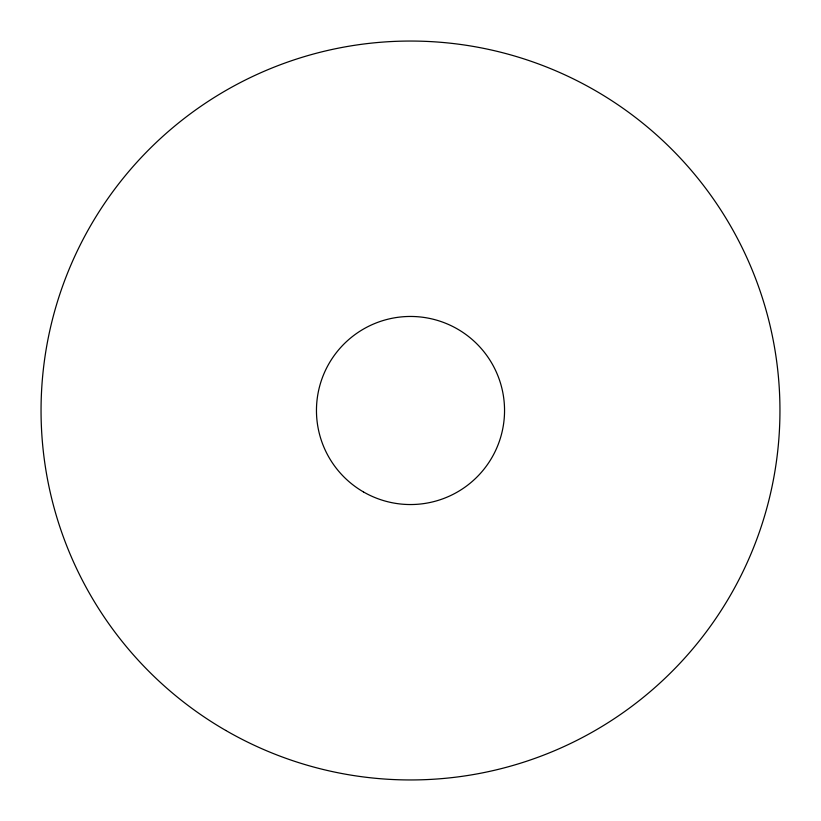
<?xml version="1.0" encoding="UTF-8"?>
<svg xmlns="http://www.w3.org/2000/svg" width="821" height="821" viewBox="0 0 821 821"><rect width="100%" height="100%" fill="white"/><g stroke="black" fill="none" stroke-linecap="round" stroke-linejoin="round"><path stroke-width="1.23" d="M225.775 730.454A369.45 369.45 0 0 0 779.95 410.5A369.45 369.45 0 0 0 225.775 90.546A369.45 369.45 0 0 0 225.775 730.454M363.477 491.943A94.046 94.046 0 0 0 504.546 410.5A94.046 94.046 0 0 0 363.477 329.057A94.046 94.046 0 0 0 363.477 491.943"/></g></svg>
